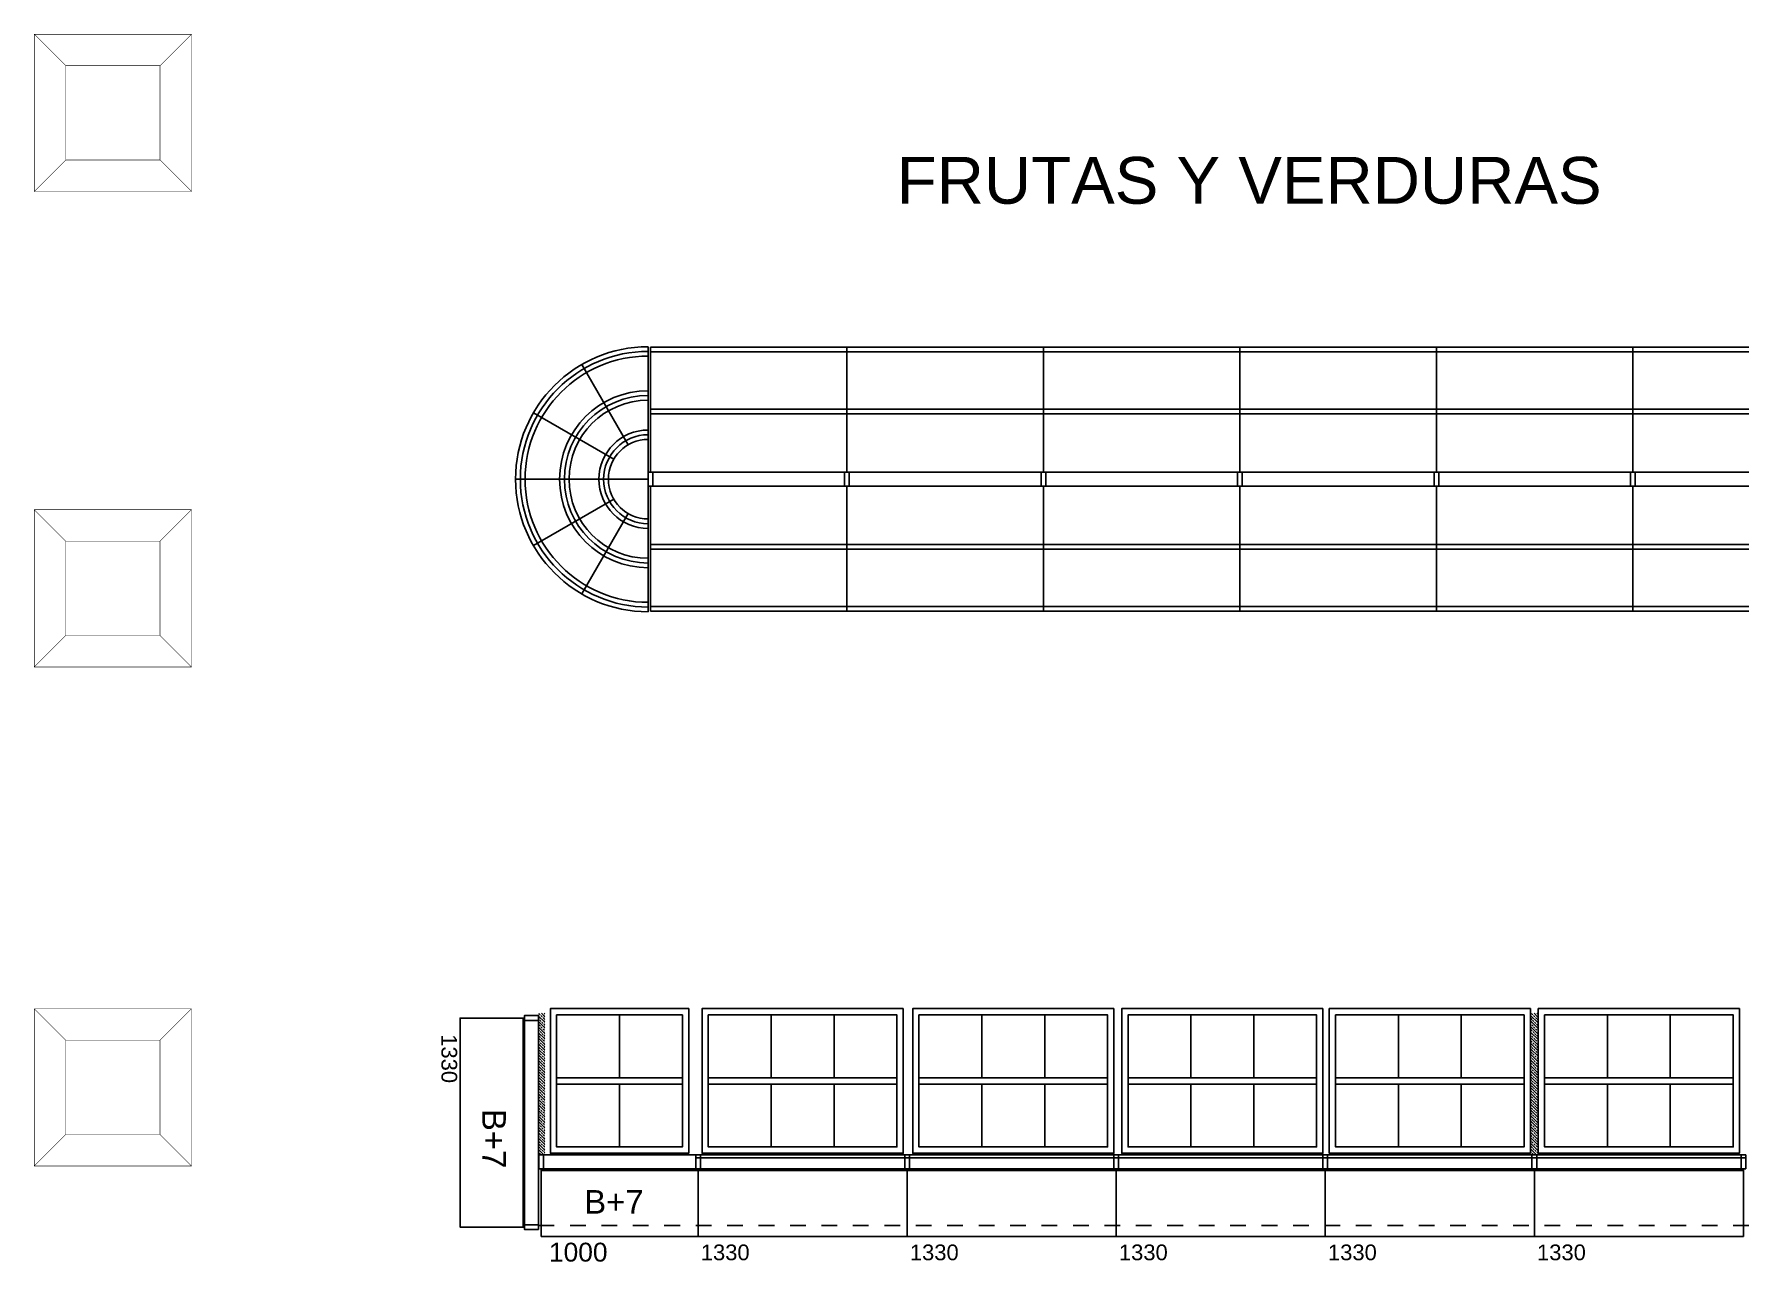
# Model space of a CAD drawing. Extents: x 306 to 2240, y 18 to 779.
# Drawn here: x 669.24 to 680.09, y 353.52 to 361.33 of the extents above; entities that cross this region are included whole.
import ezdxf

# ---------------------------------------------------------------- set-up
doc = ezdxf.new("R2010")
doc.units = 0
doc.header["$MEASUREMENT"] = 0
doc.linetypes.add('HIDDEN2', pattern=[0.1875, 0.125, -0.0625])
for name, color, linetype in [('EQUIPAMIENTO SUPER', 1, 'Continuous'), ('GONDOLAS FORTEZZA', 1, 'Continuous'), ('LA FORTEZZA', 1, 'Continuous')]:
    doc.layers.add(name, color=color, linetype=linetype)
doc.styles.add('arial', font='arial.ttf')
doc.styles.add('ESTILO LFS', font='arial.ttf')

# ---------------------------------------------------------------- blocks, each defined once
blk = doc.blocks.new('MODULO VERDULERIA')
at = {"layer": 'EQUIPAMIENTO SUPER'}
for p, q in [((-0.84, -1.265), (-0.84, -0.015)), ((-0.045, -0.015), (-0.84, -0.015)), ((-0.81, -1.265), (-0.81, -0.015)), ((-0.045, -0.015), (-0.445, -0.015)), ((-0.445, -0.015), (-0.445, -1.265)), ((-0.415, -0.015), (-0.415, -1.265)), ((-0.045, -1.25), (-0.045, -0.03)), ((0.84, -0.015), (0.045, -0.015)), ((0.045, -0.015), (0.445, -0.015)), ((0.045, -1.25), (0.045, -0.03)), ((0.415, -0.015), (0.415, -1.265)), ((0.445, -0.015), (0.445, -1.265)), ((0.81, -1.265), (0.81, -0.015)), ((0.84, -1.265), (0.84, -0.015)), ((-0.045, -1.265), (-0.84, -1.265)), ((0.84, -1.265), (0.045, -1.265))]:
    blk.add_line(p, q, dxfattribs=at)
for points in [[(-0.045, -0.03), (0.045, -0.03), (0.045, 0), (-0.045, 0)], [(-0.045, -1.28), (0.045, -1.28), (0.045, -1.25), (-0.045, -1.25)]]:
    blk.add_lwpolyline(points, close=True, dxfattribs=at)
blk = doc.blocks.new('CABECERA VERDULERIA')
for p, q in [((2814.611, 1989.847), (2816.297, 1989.847)), ((2815.454, 1989.847), (2815.454, 1989.004)), ((2815.235, 1989.72), (2814.724, 1989.425)), ((2815.673, 1989.72), (2816.184, 1989.425)), ((2815.327, 1989.628), (2815.032, 1989.117)), ((2815.58, 1989.628), (2815.875, 1989.117))]:
    blk.add_line(p, q)
for radius in [0.843, 0.813, 0.783, 0.563, 0.563, 0.533, 0.503, 0.313, 0.283, 0.253]:
    blk.add_arc((2815.454, 1989.847), radius, 180, 0)
blk = doc.blocks.new('GRANELERO')
at = {"color": 0}
for points in [[(-0.4, 0.05), (-0.4, -1.23), (0.52, -1.23), (0.52, 0.05)], [(-0.36, 0.01), (-0.36, -1.19), (0.48, -1.19), (0.48, 0.01)], [(-0.36, -0.39), (0.04, -0.39), (0.04, 0.01), (-0.36, 0.01)], [(0.04, 0.01), (0.04, -1.19), (0.08, -1.19), (0.08, 0.01)], [(0.08, -0.39), (0.48, -0.39), (0.48, 0.01), (0.08, 0.01)], [(-0.36, -1.19), (0.04, -1.19), (0.04, -0.79), (-0.36, -0.79)], [(0.08, -1.19), (0.48, -1.19), (0.48, -0.79), (0.08, -0.79)]]:
    blk.add_lwpolyline(points, close=True, dxfattribs=at)
blk = doc.blocks.new('4 MODULOS')
at = {"color": 0}
for points in [[(0, 0), (0, -0.88), (0.92, -0.88), (0.92, 0)], [(0.04, -0.04), (0.04, -0.84), (0.88, -0.84), (0.88, -0.04)], [(0.04, -0.44), (0.44, -0.44), (0.44, -0.04), (0.04, -0.04)], [(0.44, -0.04), (0.44, -0.84), (0.48, -0.84), (0.48, -0.04)], [(0.48, -0.44), (0.88, -0.44), (0.88, -0.04), (0.48, -0.04)], [(0.04, -0.84), (0.44, -0.84), (0.44, -0.84), (0.04, -0.84)], [(0.48, -0.84), (0.88, -0.84), (0.88, -0.84), (0.48, -0.84)]]:
    blk.add_lwpolyline(points, close=True, dxfattribs=at)
blk = doc.blocks.new('*U93')
at = {"color": 0}
for points in [[(-0.49, 0.015), (-0.4, 0.015), (-0.4, -1.345), (-0.49, -1.345)], [(-0.49, 0.015), (-0.4, 0.015), (-0.4, -0.015), (-0.49, -0.015)], [(-0.4, -1.33), (0.009, -1.33), (0.009, 0), (-0.4, 0)], [(-0.4, -1.33), (-0.391, -1.33), (-0.391, 0), (-0.4, 0)], [(-0.49, -1.315), (-0.4, -1.315), (-0.4, -1.345), (-0.49, -1.345)]]:
    blk.add_lwpolyline(points, close=True, dxfattribs=at)
blk = doc.blocks.new('*U86')
at = {"linetype": 'ByBlock'}
for p, q in [((0.07, 1.345), (0, 1.345)), ((0, 1.315), (0.07, 1.315)), ((0.07, -0.015), (0.07, 1.345)), ((0.07, 1.33), (0.5, 1.33)), ((0.08, 0), (0.08, 1.33)), ((0.08, 1.33), (0.08, 0)), ((0.5, 0), (0.5, 1.33)), ((0.07, 0.015), (0, 0.015)), ((0.07, 0), (0.5, 0)), ((0, -0.015), (0.07, -0.015))]:
    blk.add_line(p, q, dxfattribs=at)
blk.add_line((0, 1.345), (0, -0.015))
blk = doc.blocks.new('*U94')
at = {"linetype": 'ByBlock'}
for p, q in [((0.07, 1.345), (-0.02, 1.345)), ((-0.02, 1.315), (0.07, 1.315)), ((0.07, -0.015), (0.07, 1.345)), ((0.07, 1.33), (0.5, 1.33)), ((0.08, 0), (0.08, 1.33)), ((0.08, 1.33), (0.08, 0)), ((0.5, 0), (0.5, 1.33)), ((0.07, 0.015), (-0.02, 0.015)), ((0.07, 0), (0.5, 0)), ((-0.02, -0.015), (0.07, -0.015))]:
    blk.add_line(p, q, dxfattribs=at)
blk.add_line((-0.02, 1.345), (-0.02, -0.015))
blk = doc.blocks.new('mod 100 mural')
at = {"layer": 'GONDOLAS FORTEZZA'}
for p, q in [((30.148, 518.003, 0), (30.058, 518.003, 0)), ((30.058, 518.003, 0), (30.058, 516.973, 0)), ((30.058, 517.973, 0), (30.148, 517.973, 0)), ((30.148, 516.973, 0), (30.148, 518.003, 0)), ((30.148, 517.988, 0), (30.578, 517.988, 0)), ((30.158, 516.988, 0), (30.158, 517.988, 0)), ((30.158, 517.988, 0), (30.158, 516.988, 0)), ((30.578, 516.988, 0), (30.578, 517.988, 0)), ((30.148, 517.003, 0), (30.058, 517.003, 0)), ((30.148, 516.988, 0), (30.578, 516.988, 0)), ((30.058, 516.973, 0), (30.148, 516.973, 0))]:
    blk.add_line(p, q, dxfattribs=at)
at = {"layer": 'GONDOLAS FORTEZZA', "color": 251, "insert": (30.678, 517.038, 0), "char_height": 0.12, "width": 0.665, "attachment_point": 4, "rotation": 90, "style": 'ESTILO LFS'}
blk.add_mtext('1000', dxfattribs=at)
blk = doc.blocks.new('TARIMA F STOCK')
at = {"layer": 'GONDOLAS FORTEZZA', "const_width": 0.003, "elevation": 0}
for points in [[(-16.797, 515.823), (-15.797, 515.823), (-15.797, 514.823), (-16.797, 514.823), (-16.797, 515.823)], [(-16.597, 515.623), (-15.997, 515.623), (-15.997, 515.023), (-16.597, 515.023), (-16.597, 515.623)]]:
    blk.add_lwpolyline(points, dxfattribs=at)
at = {"layer": 'GONDOLAS FORTEZZA', "color": 253, "const_width": 0.003, "elevation": 0}
for points in [[(-16.797, 515.823), (-16.597, 515.623)], [(-15.997, 515.623), (-15.797, 515.823)], [(-16.797, 514.823), (-16.597, 515.023)], [(-15.997, 515.023), (-15.797, 514.823)]]:
    blk.add_lwpolyline(points, dxfattribs=at)

msp = doc.modelspace()

# ---------------------------------------------------------------- hatches: boundary and pattern name
at = {"layer": 'LA FORTEZZA'}
h = msp.add_hatch(dxfattribs=at)
h.set_pattern_fill('JIS_STN_2.5', color=256, scale=0.01, angle=-90)
h.set_pattern_definition([(315, (145.586283, 383.22498), (0.0176776695, 0.0176776695), []), (315, (145.586283, 383.20733), (0.0176776695, 0.0176776695), [0.012, -0.005])])
h.paths.add_polyline_path([(672.491, 354.2), (672.491, 355.1), (672.451, 355.1), (672.451, 354.2)])
h = msp.add_hatch(dxfattribs=at)
h.set_pattern_fill('JIS_STN_2.5', color=256, scale=0.01, angle=-90)
h.set_pattern_definition([(315, (151.901283, 383.22498), (0.0176776695, 0.0176776695), []), (315, (151.901283, 383.20733), (0.0176776695, 0.0176776695), [0.012, -0.005])])
h.paths.add_polyline_path([(678.806, 354.2), (678.806, 355.1), (678.766, 355.1), (678.766, 354.2)])

# ---------------------------------------------------------------- linework, layer by layer
at = {"layer": 'LA FORTEZZA', "const_width": 0.001, "elevation": 0}
for points in [[(672.491, 354.2), (672.491, 355.1), (672.451, 355.1), (672.451, 354.2), (672.491, 354.2)], [(678.806, 354.2), (678.806, 355.1), (678.766, 355.1), (678.766, 354.2), (678.806, 354.2)]]:
    msp.add_lwpolyline(points, dxfattribs=at)
at = {"layer": 'LA FORTEZZA', "linetype": 'HIDDEN2', "ltscale": 0.1, "elevation": 0}
msp.add_lwpolyline([(672.451, 353.75), (672.451, 353.75), (681.446, 353.75)], dxfattribs=at)

# ---------------------------------------------------------------- block references
at = {"layer": 'LA FORTEZZA'}
for name, p, rotation in [('TARIMA F STOCK', (154.42, 344.53, 0), 270), ('CABECERA VERDULERIA', (-1316.699, 3173.951, 0), 270), ('MODULO VERDULERIA', (674.428, 358.497, 0), 270), ('MODULO VERDULERIA', (675.678, 358.497, 0), 270), ('MODULO VERDULERIA', (676.928, 358.497, 0), 270), ('MODULO VERDULERIA', (678.178, 358.497, 0), 270), ('MODULO VERDULERIA', (679.428, 358.497, 0), 270), ('MODULO VERDULERIA', (680.678, 358.497, 0), 270), ('TARIMA F STOCK', (154.42, 341.506, 0), 270), ('TARIMA F STOCK', (154.42, 338.332, 0), 270), ('*U93', (671.961, 353.74, 0), 180), ('4 MODULOS', (673.406, 355.13, 0), 270), ('GRANELERO', (674.721, 354.73, 0), 270), ('GRANELERO', (676.061, 354.73, 0), 270), ('GRANELERO', (677.391, 354.73, 0), 270), ('GRANELERO', (678.711, 354.73, 0), 270), ('GRANELERO', (680.041, 354.73, 0), 270), ('mod 100 mural', (155.479, 384.258, 0), 270), ('*U94', (673.466, 354.18, 0), 270), ('*U86', (673.466, 354.18, 0), 270), ('*U94', (674.796, 354.18, 0), 270), ('*U86', (674.796, 354.18, 0), 270), ('*U94', (676.126, 354.18, 0), 270), ('*U86', (676.126, 354.18, 0), 270), ('*U94', (677.456, 354.18, 0), 270), ('*U86', (677.456, 354.18, 0), 270), ('*U94', (678.786, 354.18, 0), 270), ('*U86', (678.786, 354.18, 0), 270)]:
    msp.add_blockref(name, p, dxfattribs=dict(at, rotation=rotation))

# ---------------------------------------------------------------- texts
at = {"layer": 'LA FORTEZZA', "insert": (674.73, 360.547, 0), "char_height": 0.2978, "width": 6.77665, "attachment_point": 1, "style": 'arial'}
msp.add_mtext('FRUTAS Y VERDURAS', dxfattribs=at)
at = {"layer": 'LA FORTEZZA', "attachment_point": 1, "rotation": 270, "style": 'arial'}
for s, insert, char_height in [('1330', (671.933, 354.967, 0), 0.1), ('B+7', (672.243, 354.492, 0), 0.15)]:
    msp.add_mtext(s, dxfattribs=dict(at, insert=insert, char_height=char_height))
at = {"layer": 'LA FORTEZZA', "style": 'arial'}
for s, insert, char_height, attachment_point in [('B+7 ', (672.741, 353.976, 0), 0.15, 1), ('1330', (673.483, 353.528, 0), 0.1, 7), ('1330', (674.813, 353.528, 0), 0.1, 7), ('1330', (676.143, 353.528, 0), 0.1, 7), ('1330', (677.473, 353.528, 0), 0.1, 7), ('1330', (678.803, 353.528, 0), 0.1, 7)]:
    msp.add_mtext(s, dxfattribs=dict(at, insert=insert, char_height=char_height, attachment_point=attachment_point))

doc.saveas('drawing.dxf')
